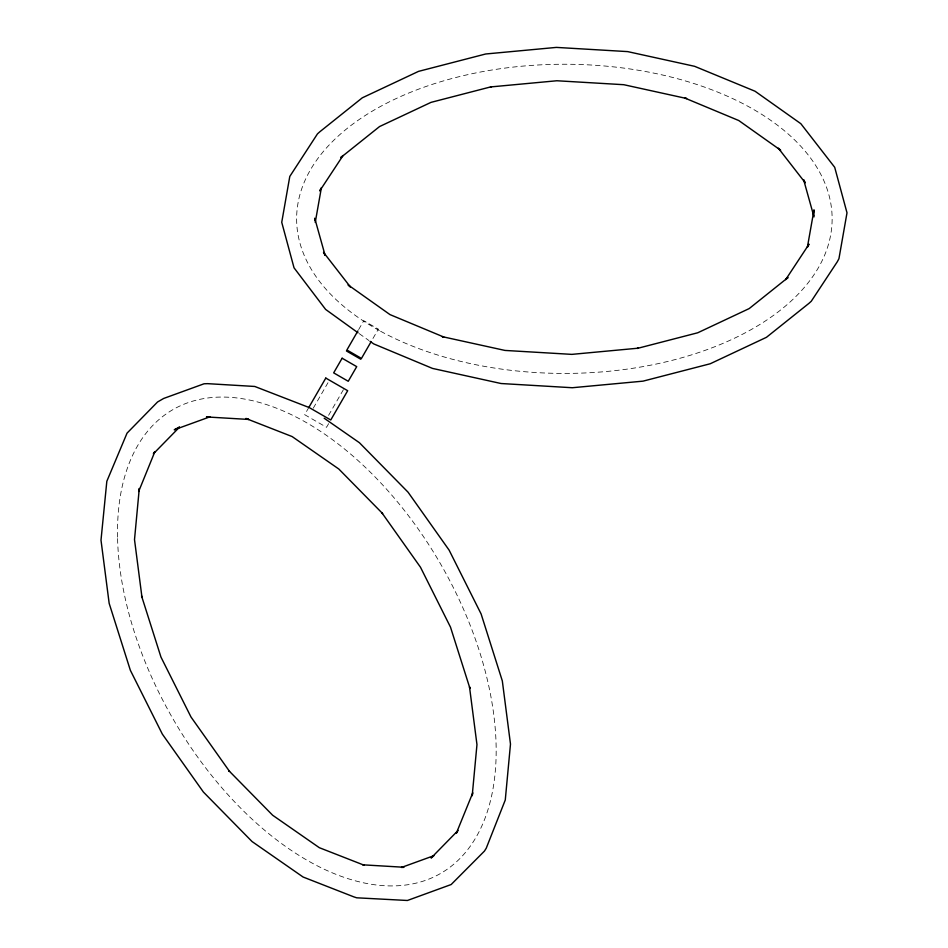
<?xml version="1.0" encoding="UTF-8"?>
<svg xmlns="http://www.w3.org/2000/svg" width="948" height="948" viewBox="0 0 948 948"><rect width="100%" height="100%" fill="white"/><g stroke="black" fill="none" stroke-linecap="round" stroke-linejoin="round"><path stroke-width="0.71" stroke-dasharray="4.74 3.56" d="M308.894 407.356L304.675 414.679L326.539 427.299L328.648 423.638M313.278 408.185L327.972 382.731M358.64 329.62L363.783 320.708L378.359 329.122L371.746 340.581M328.589 415.331L344.029 388.597M359.233 333.649L368.879 340.486M117.576 538.582A267.763 154.595 60 0 0 406.218 884.958A267.763 154.595 60 0 0 396.702 500.947A267.763 154.595 60 0 0 117.576 538.582M380.61 331.267A267.763 154.595 0 0 0 824.914 254.491A267.763 154.595 0 0 0 487.592 70.733A267.763 154.595 0 0 0 380.61 331.267"/><path stroke-width="1.42" d="M315.246 222.413L321.36 187.846L319.725 190.915L343.069 155.496M472.602 793.76L472.199 795.751L476.963 744.63L469.497 686.85L469.971 688.473L450.501 627.149L420.485 567.248L381.937 512.856L382.648 513.591L338.815 469.023L292.15 436.578L245.852 418.459L248.838 419.454L206.498 416.942L209.97 416.812L174.231 429.8L179.433 427.015M154.619 452.291L138.669 491.491L139.285 488.516L134.509 539.637L141.987 597.418M472.803 792.777L456.296 833.328L458.109 830.424M357.906 330.899L346.885 349.99L361.461 358.403L371.012 341.861M154.571 451.9L153.363 453.831L179.362 427.287M457.114 831.443L431.115 857.999L433.888 855.736M342.287 156.195L340.723 157.605L379.556 126.558L430.996 102.372L491.514 86.695L490.507 86.943L556.891 80.758L623.784 84.704L686.625 98.509L684.977 98.106L738.753 120.526L780.642 150.222L778.367 148.196L805.231 182.774L803.631 179.753L814.012 216.914M433.118 855.961L401.502 867.444L403.824 867.361M362.634 864.813L403.516 867.23M308.396 407.249L254.775 386.464L207.541 383.656L204.057 383.786L163.672 398.456L157.546 401.988L127.044 433.141L106.828 481.288L100.998 540.17L109.162 603.355L130.362 670.307L162.345 734.119L203.405 792.054L252.049 841.54L303.076 877.019L353.711 896.82L356.697 897.803L407.415 900.481L451.165 884.531L484.428 851.114L486.241 848.223L505.272 799.994L510.486 744.097L502.322 680.913L481.11 613.949L449.127 550.148L408.067 492.202L359.422 442.728L324.192 418.234M364.269 865.263L319.322 847.69L272.657 815.244L228.823 770.665L229.535 771.411L190.998 717.008L160.97 657.106L141.501 595.782M346.423 350.95L360.856 359.28M358.024 332.795L325.614 309.415L294.034 267.822L281.734 222.306L289.792 176.447L317.473 133.869L319.82 131.772L362.29 97.822L418.53 71.373L485.696 53.989L556.405 47.4L627.659 51.607L694.6 66.313L755.046 91.233L800.847 123.702L834.702 167.31L847.002 212.826L838.944 258.686L837.309 261.755L811.263 301.263L808.917 303.372L766.458 337.31L710.218 363.759L643.04 381.143L572.331 387.732L501.089 383.525L432.501 368.416L373.702 343.899L370.076 341.339M813.822 215.741L814.012 209.84L807.376 247.286L809.011 244.217L785.667 279.636L788.013 277.539L749.181 308.586L697.752 332.772L637.234 348.437L638.229 348.189L571.845 354.374L504.964 350.428L442.112 336.623L443.771 337.026L389.995 314.606L348.106 284.91L350.369 286.936L323.505 252.358L325.117 255.379L314.736 218.218L315.115 220.564M325.792 378.074L308.882 407.356L330.769 419.988L347.679 390.706L325.792 378.074M342.121 358.226L333.672 372.86L348.248 381.274L356.709 366.639L342.121 358.226"/></g></svg>
